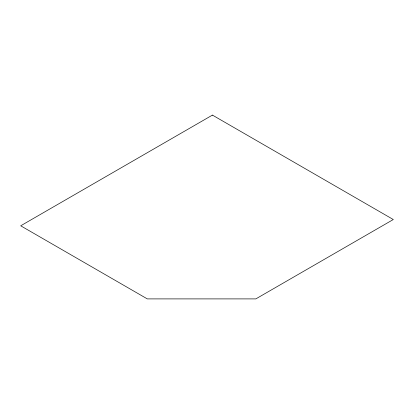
<?xml version="1.0" encoding="UTF-8"?>
<svg xmlns="http://www.w3.org/2000/svg" width="414" height="414" viewBox="0 0 414 414"><rect width="100%" height="100%" fill="white"/><g stroke="black" fill="none" stroke-linecap="round" stroke-linejoin="round"><path stroke-width="0.62" d="M212.429 115.102L20.7 225.796L147.312 298.898L255.836 298.898L393.3 219.529L212.429 115.102"/></g></svg>
